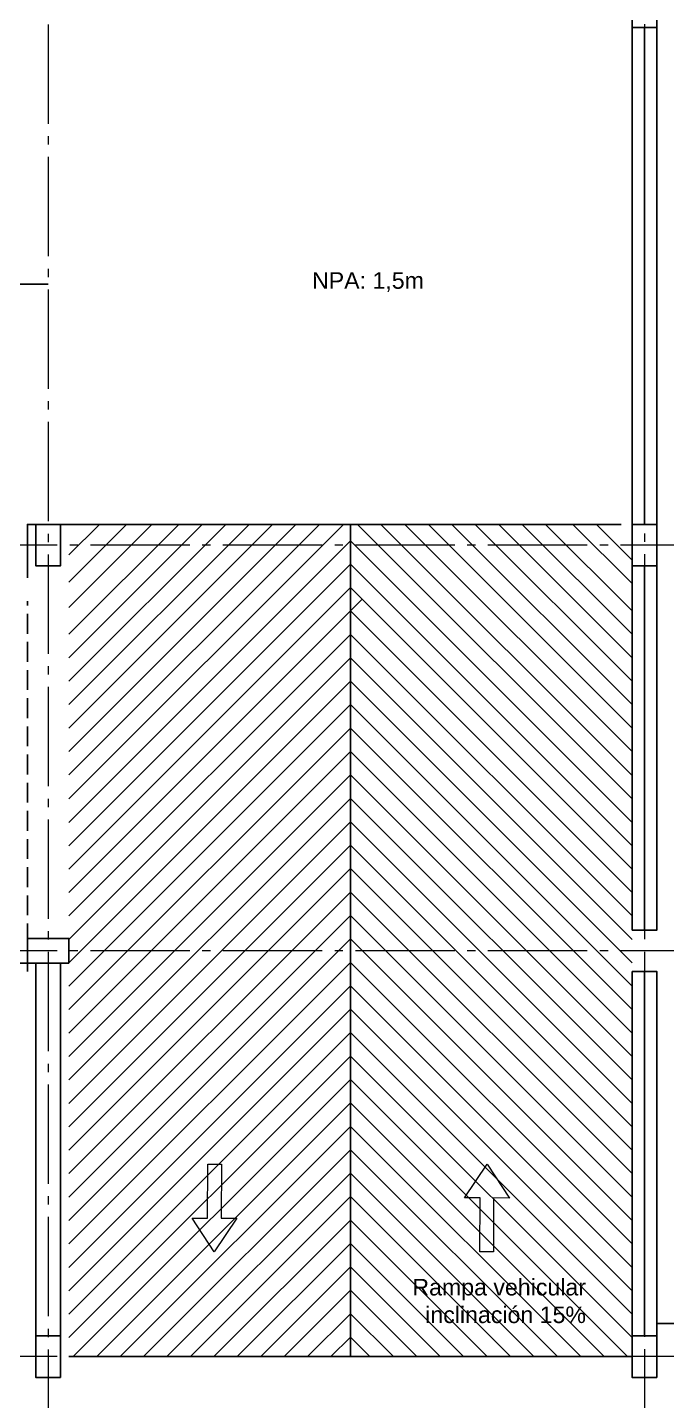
# Model space of a CAD drawing. Header units: metres. Extents: x 0 to 570, y -16 to 122.
# Drawn here: x 387.97 to 395.68, y 51.92 to 68.5 of the extents above; entities that cross this region are included whole.
import ezdxf

# ---------------------------------------------------------------- set-up
doc = ezdxf.new("R2010")
doc.units = ezdxf.units.M
doc.linetypes.add('ACAD_ISO02W100', pattern=[15, 12, -3])
doc.linetypes.add('ACAD_ISO04W100', pattern=[30, 24, -3, 0, -3])
for name, color, linetype in [('ARQ- COLUMNAS', 7, 'Continuous'), ('ARQ-MUROS MAMPOSTERIA', 7, 'Continuous'), ('ARQ-PROYECCIONES', 252, 'ACAD_ISO02W100'), ('ARQ-SUELO', 252, 'Continuous'), ('ARQ-TEXTO', 7, 'Continuous'), ('estructura ejes', 7, 'ACAD_ISO04W100')]:
    doc.layers.add(name, color=color, linetype=linetype)
doc.layers.add('HATCH', color=8, linetype='Continuous', lineweight=5)
doc.styles.get("Standard").update_dxf_attribs({"font": 'arial.ttf'})

msp = doc.modelspace()

# ---------------------------------------------------------------- linework, layer by layer
at = {"layer": 'ARQ- COLUMNAS'}
for points in [[(395.566, 68.498), (395.566, 68.998), (395.266, 68.998), (395.266, 68.498), (395.566, 68.498)], [(388.366, 62.498), (388.366, 61.998), (388.066, 61.998), (388.066, 62.498), (388.366, 62.498)], [(395.566, 62.498), (395.566, 61.998), (395.266, 61.998), (395.266, 62.498), (395.566, 62.498)], [(395.266, 57.598), (395.566, 57.598)], [(388.466, 57.198), (387.966, 57.198), (387.966, 57.498)], [(388.466, 57.198), (388.466, 57.498), (387.966, 57.498)], [(395.266, 57.098), (395.566, 57.098)], [(388.366, 52.198), (388.366, 52.698), (388.066, 52.698), (388.066, 52.198), (388.366, 52.198)], [(395.566, 52.198), (395.566, 52.698), (395.266, 52.698), (395.266, 52.198), (395.566, 52.198)]]:
    msp.add_lwpolyline(points, dxfattribs=at)
at = {"layer": 'ARQ-MUROS MAMPOSTERIA'}
for points in [[(395.566, 68.498), (395.566, 62.498), (395.416, 62.498), (395.416, 68.498), (395.566, 68.498)], [(395.566, 61.998), (395.566, 57.598), (395.416, 57.598), (395.416, 61.998), (395.566, 61.998)], [(395.566, 52.698), (395.566, 57.098), (395.416, 57.098), (395.416, 52.698), (395.566, 52.698)]]:
    msp.add_lwpolyline(points, dxfattribs=at)
at = {"layer": 'ARQ-PROYECCIONES', "ltscale": 0.02}
for points in [[(387.966, 61.853), (387.966, 62.017)], [(381.166, 57.098), (387.966, 57.098), (387.966, 61.571)]]:
    msp.add_lwpolyline(points, dxfattribs=at)
at = {"layer": 'ARQ-SUELO'}
for points in [[(395.266, 68.498), (395.266, 62.498)], [(395.135, 62.498), (387.966, 62.498), (387.966, 62.017)], [(395.266, 57.598), (395.266, 61.998)], [(381.266, 57.198), (387.966, 57.198)], [(388.066, 57.198), (388.066, 52.698)], [(388.366, 57.198), (388.366, 52.698)], [(395.266, 57.098), (395.266, 52.698)], [(395.566, 52.85), (415.111, 52.85)], [(395.266, 52.448), (388.466, 52.448)]]:
    msp.add_lwpolyline(points, dxfattribs=at)
at = {"layer": 'ARQ-SUELO', "color": 251, "true_color": 0x636466}
for points in [[(388.216, 65.398), (337.716, 65.398)], [(391.781, 62.498), (388.466, 59.183)], [(391.491, 62.498), (388.466, 59.473)], [(391.208, 62.498), (388.466, 59.756)], [(390.925, 62.498), (388.466, 60.039)], [(390.643, 62.498), (388.466, 60.322)], [(390.36, 62.498), (388.466, 60.605)], [(390.077, 62.498), (388.466, 60.888)], [(389.794, 62.498), (388.466, 61.171)], [(389.469, 62.498), (388.466, 61.496)], [(389.163, 62.498), (388.466, 61.802)], [(388.835, 62.498), (388.466, 62.13)], [(391.866, 62.498), (391.866, 52.448)], [(391.951, 62.498), (395.266, 59.183)], [(392.234, 62.498), (395.266, 59.466)], [(392.524, 62.498), (395.266, 59.756)], [(392.807, 62.498), (395.266, 60.039)], [(393.09, 62.498), (395.266, 60.322)], [(393.373, 62.498), (395.266, 60.605)], [(393.656, 62.498), (395.266, 60.888)], [(393.938, 62.498), (395.266, 61.171)], [(394.221, 62.498), (395.266, 61.453)], [(394.553, 62.498), (395.266, 61.785)], [(394.835, 62.498), (395.266, 62.067)], [(391.866, 62.3), (388.466, 58.9)], [(391.866, 62.3), (395.266, 58.9)], [(391.866, 62.018), (388.466, 58.618)], [(391.866, 62.018), (395.266, 58.618)], [(391.866, 61.735), (388.466, 58.335)], [(391.866, 61.735), (395.266, 58.335)], [(392.008, 61.593), (388.466, 58.052)], [(391.866, 61.452), (395.266, 58.052)], [(391.866, 61.169), (388.466, 57.769)], [(391.866, 61.169), (395.266, 57.769)], [(391.866, 60.886), (388.466, 57.486)], [(391.866, 60.886), (395.266, 57.486)], [(391.866, 60.603), (388.466, 57.203)], [(391.866, 60.603), (395.266, 57.203)], [(391.866, 60.321), (388.466, 56.921)], [(391.866, 60.321), (395.266, 56.921)], [(391.866, 60.038), (388.466, 56.638)], [(391.866, 60.038), (395.266, 56.638)], [(391.866, 59.755), (388.466, 56.355)], [(391.866, 59.755), (395.266, 56.355)], [(391.866, 59.472), (388.466, 56.072)], [(391.866, 59.472), (395.266, 56.072)], [(391.866, 59.189), (388.466, 55.789)], [(391.866, 59.189), (395.266, 55.789)], [(391.866, 58.906), (388.466, 55.506)], [(391.866, 58.906), (395.266, 55.506)], [(391.866, 58.624), (388.466, 55.224)], [(391.866, 58.624), (395.266, 55.224)], [(391.866, 58.341), (388.466, 54.941)], [(391.866, 58.341), (395.266, 54.941)], [(391.866, 58.058), (388.466, 54.658)], [(391.866, 58.058), (395.266, 54.658)], [(391.866, 57.775), (388.466, 54.375)], [(391.866, 57.775), (395.266, 54.375)], [(391.866, 57.492), (388.466, 54.092)], [(391.866, 57.492), (395.266, 54.092)], [(391.866, 57.209), (388.466, 53.809)], [(391.866, 57.209), (395.266, 53.809)], [(391.866, 56.926), (388.466, 53.526)], [(391.866, 56.926), (395.266, 53.526)], [(391.866, 56.644), (388.466, 53.244)], [(391.866, 56.644), (395.266, 53.244)], [(391.866, 56.361), (388.466, 52.961)], [(391.866, 56.361), (395.266, 52.961)], [(391.866, 56.078), (388.466, 52.678)], [(391.866, 56.078), (395.266, 52.678)], [(391.866, 55.795), (388.519, 52.448)], [(391.866, 55.795), (395.213, 52.448)], [(391.866, 55.512), (388.802, 52.448)], [(391.866, 55.512), (394.93, 52.448)], [(391.866, 55.229), (389.085, 52.448)], [(391.866, 55.229), (394.647, 52.448)], [(391.866, 54.947), (389.368, 52.448)], [(391.866, 54.947), (394.364, 52.448)], [(391.866, 54.664), (389.651, 52.448)], [(391.866, 54.664), (394.082, 52.448)], [(391.866, 54.381), (389.934, 52.448)], [(391.866, 54.381), (393.799, 52.448)], [(391.866, 54.098), (390.217, 52.448)], [(391.866, 54.098), (393.516, 52.448)], [(391.866, 53.815), (390.499, 52.448)], [(391.866, 53.815), (393.233, 52.448)], [(391.866, 53.532), (390.782, 52.448)], [(391.866, 53.532), (392.95, 52.448)], [(391.866, 53.249), (391.065, 52.448)], [(391.866, 53.249), (392.667, 52.448)], [(391.866, 52.967), (391.348, 52.448)], [(391.866, 52.967), (392.385, 52.448)], [(391.866, 52.684), (391.631, 52.448)], [(391.866, 52.684), (392.102, 52.448)]]:
    msp.add_lwpolyline(points, dxfattribs=at)
at = {"layer": 'estructura ejes', "color": 252, "lineweight": 20, "ltscale": 0.05}
for p, q in [((388.216, 78.135), (388.216, 41.045)), ((395.416, 78.138), (395.416, 41.048)), ((401.126, 62.248), (330.466, 62.248)), ((401.126, 57.348), (330.466, 57.348)), ((401.126, 52.448), (330.466, 52.448))]:
    msp.add_line(p, q, dxfattribs=at)
at = {"layer": 'HATCH'}
for points in [[(390.146, 54.771), (390.308, 54.771), (390.305, 54.12), (390.495, 54.119), (390.222, 53.713), (389.953, 54.121), (390.142, 54.121), (390.146, 54.771)], [(393.592, 53.713), (393.429, 53.714), (393.433, 54.365), (393.243, 54.366), (393.516, 54.771), (393.785, 54.363), (393.595, 54.364), (393.592, 53.713)]]:
    msp.add_lwpolyline(points, dxfattribs=at)

# ---------------------------------------------------------------- texts
at = {"layer": 'ARQ-TEXTO', "char_height": 0.2, "attachment_point": 3}
for s, insert in [('NPA: 1,5m', (392.753, 65.543)), ('Rampa vehicular\\Pinclinación 15%{\\H1.81572x; }', (394.71, 53.387))]:
    msp.add_mtext_dynamic_manual_height_columns(s, width=2.80317, gutter_width=12.5, heights=[0], dxfattribs=dict(at, insert=insert))

doc.saveas('drawing.dxf')
